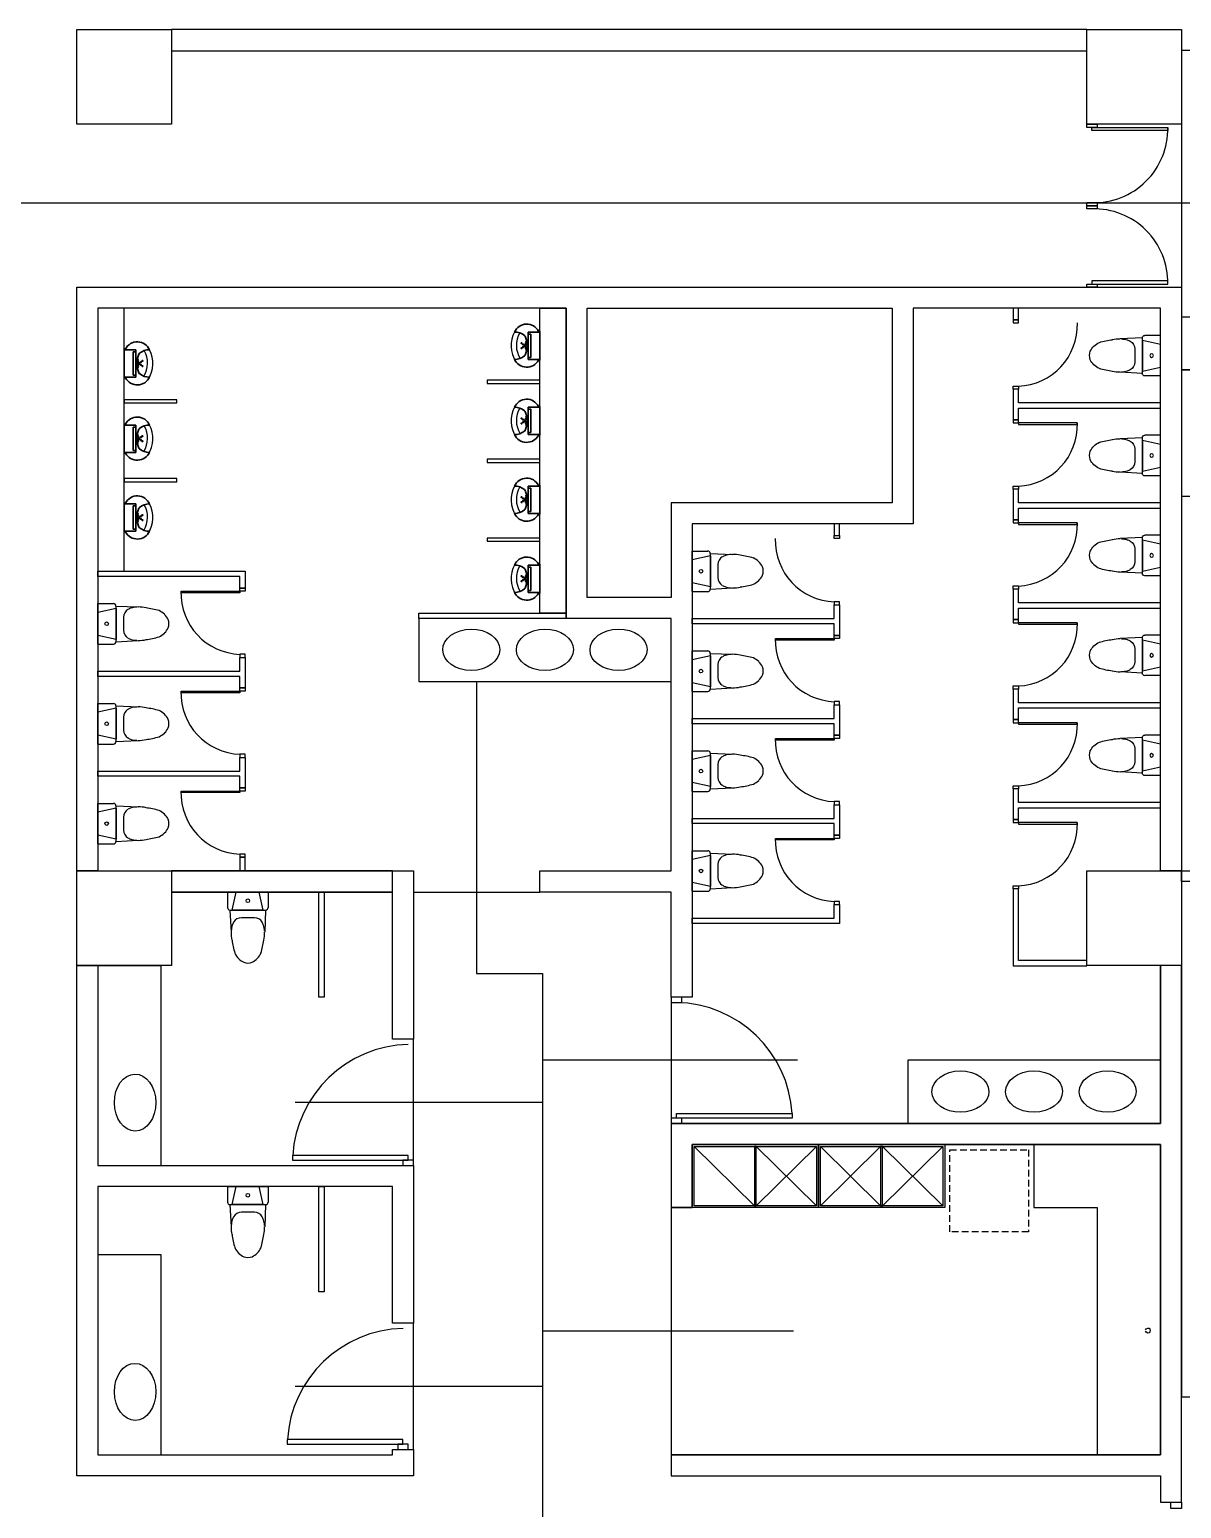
# Model space of a CAD drawing. Header units: centimetres. Extents: x -586 to 10005, y 2072 to 5664.
# Drawn here: x 5130 to 6225, y 4041 to 5447 of the extents above; entities that cross this region are included whole.
import ezdxf

# ---------------------------------------------------------------- set-up
doc = ezdxf.new("R2010")
doc.units = ezdxf.units.CM
doc.header["$MEASUREMENT"] = 0
doc.linetypes.add('HIDDEN', pattern=[9.525, 6.35, -3.175])
for name, color, linetype in [('Coffee', 5, 'Continuous'), ('Doors', 4, 'Continuous'), ('Furnitures', 7, 'Continuous'), ('Meeting rooms', 1, 'Continuous'), ('Path', 3, 'Continuous'), ('Supermarket', 7, 'Continuous'), ('Toilets', 4, 'Continuous'), ('Toilets_Details', 8, 'Continuous'), ('Walls', 6, 'Continuous')]:
    doc.layers.add(name, color=color, linetype=linetype)

msp = doc.modelspace()

# ---------------------------------------------------------------- linework, layer by layer
at = {"layer": 'Coffee'}
msp.add_lwpolyline([(6204.5, 4387.2), (5759.5, 4387.2), (5759.5, 4327.2), (5739.5, 4327.2), (5739.5, 4092.2), (6204.5, 4092.2)], close=True, dxfattribs=at)
at = {"layer": 'Doors'}
for points in [[(6134.5, 5357.1), (6144.5, 5357.1), (6144.5, 5354.1), (6134.5, 5354.1), (6134.5, 5357.1)], [(6139.5, 5354.1), (6211.5, 5354.1), (6211.5, 5351.1), (6139.5, 5351.1)], [(6134.5, 5282.7), (6144.5, 5282.7), (6144.5, 5279.7), (6134.5, 5279.7), (6134.5, 5282.7)], [(6134.5, 5279.7), (6144.5, 5279.7), (6144.5, 5276.7), (6134.5, 5276.7), (6134.5, 5279.7)], [(6134.5, 5205.2), (6144.5, 5205.2), (6144.5, 5202.2), (6134.5, 5202.2), (6134.5, 5205.2)], [(6139.5, 5205.2), (6211.5, 5205.2), (6211.5, 5208.2), (6139.5, 5208.2)], [(6069.5, 5108.2), (6069.5, 5105.2), (6064.5, 5105.2), (6064.5, 5108.2), (6069.5, 5108.2)], [(6069.5, 5076.2), (6064.5, 5076.2), (6064.5, 5073.2), (6069.5, 5073.2)], [(6069.5, 5071.7), (6125.5, 5071.7), (6125.5, 5073.2), (6069.5, 5073.2)], [(6069.5, 5013.2), (6069.5, 5010.2), (6064.5, 5010.2), (6064.5, 5013.2), (6069.5, 5013.2)], [(6069.5, 4981.2), (6064.5, 4981.2), (6064.5, 4978.2), (6069.5, 4978.2)], [(6069.5, 4976.7), (6125.5, 4976.7), (6125.5, 4978.2), (6069.5, 4978.2)], [(5329.5, 4911.7), (5273.5, 4911.7), (5273.5, 4913.2), (5329.5, 4913.2)], [(5329.5, 4916.2), (5334.5, 4916.2), (5334.5, 4913.2), (5329.5, 4913.2)], [(6069.5, 4918.2), (6069.5, 4915.2), (6064.5, 4915.2), (6064.5, 4918.2), (6069.5, 4918.2)], [(5894.5, 4903.2), (5894.5, 4900.2), (5899.5, 4900.2), (5899.5, 4903.2), (5894.5, 4903.2)], [(6069.5, 4886.2), (6064.5, 4886.2), (6064.5, 4883.2), (6069.5, 4883.2)], [(6069.5, 4881.7), (6125.5, 4881.7), (6125.5, 4883.2), (6069.5, 4883.2)], [(5894.5, 4866.7), (5838.5, 4866.7), (5838.5, 4868.2), (5894.5, 4868.2)], [(5894.5, 4871.2), (5899.5, 4871.2), (5899.5, 4868.2), (5894.5, 4868.2)], [(5329.5, 4853.2), (5329.5, 4850.2), (5334.5, 4850.2), (5334.5, 4853.2), (5329.5, 4853.2)], [(6069.5, 4823.2), (6069.5, 4820.2), (6064.5, 4820.2), (6064.5, 4823.2), (6069.5, 4823.2)], [(5329.5, 4816.7), (5273.5, 4816.7), (5273.5, 4818.2), (5329.5, 4818.2)], [(5329.5, 4821.2), (5334.5, 4821.2), (5334.5, 4818.2), (5329.5, 4818.2)], [(5894.5, 4808.2), (5894.5, 4805.2), (5899.5, 4805.2), (5899.5, 4808.2), (5894.5, 4808.2)], [(6069.5, 4791.2), (6064.5, 4791.2), (6064.5, 4788.2), (6069.5, 4788.2)], [(6069.5, 4786.7), (6125.5, 4786.7), (6125.5, 4788.2), (6069.5, 4788.2)], [(5894.5, 4771.7), (5838.5, 4771.7), (5838.5, 4773.2), (5894.5, 4773.2)], [(5894.5, 4776.2), (5899.5, 4776.2), (5899.5, 4773.2), (5894.5, 4773.2)], [(5329.5, 4758.2), (5329.5, 4755.2), (5334.5, 4755.2), (5334.5, 4758.2), (5329.5, 4758.2)], [(5329.5, 4726.2), (5334.5, 4726.2), (5334.5, 4723.2), (5329.5, 4723.2)], [(6069.5, 4728.2), (6069.5, 4725.2), (6064.5, 4725.2), (6064.5, 4728.2), (6069.5, 4728.2)], [(5329.5, 4721.7), (5273.5, 4721.7), (5273.5, 4723.2), (5329.5, 4723.2)], [(5894.5, 4713.2), (5894.5, 4710.2), (5899.5, 4710.2), (5899.5, 4713.2), (5894.5, 4713.2)], [(6069.5, 4696.2), (6064.5, 4696.2), (6064.5, 4693.2), (6069.5, 4693.2)], [(6069.5, 4691.7), (6125.5, 4691.7), (6125.5, 4693.2), (6069.5, 4693.2)], [(5894.5, 4676.7), (5838.5, 4676.7), (5838.5, 4678.2), (5894.5, 4678.2)], [(5894.5, 4681.2), (5899.5, 4681.2), (5899.5, 4678.2), (5894.5, 4678.2)], [(5329.5, 4663.2), (5329.5, 4660.2), (5334.5, 4660.2), (5334.5, 4663.2), (5329.5, 4663.2)], [(6069.5, 4633.2), (6069.5, 4630.2), (6064.5, 4630.2), (6064.5, 4633.2), (6069.5, 4633.2)], [(5894.5, 4618.2), (5894.5, 4615.2), (5899.5, 4615.2), (5899.5, 4618.2), (5894.5, 4618.2)], [(5749.5, 4527.2), (5739.5, 4527.2), (5739.5, 4522.2), (5749.5, 4522.2)], [(5854.5, 4412.2), (5744.5, 4412.2), (5744.5, 4416.6), (5854.5, 4416.6)], [(5749.5, 4412.2), (5739.5, 4412.2), (5739.5, 4407.2), (5749.5, 4407.2)], [(5379.5, 4372.2), (5489.5, 4372.2), (5489.5, 4376.6), (5379.5, 4376.6)], [(5484.5, 4367.2), (5494.5, 4367.2), (5494.5, 4372.2), (5484.5, 4372.2)], [(5374.5, 4102.2), (5484.5, 4102.2), (5484.5, 4106.6), (5374.5, 4106.6)], [(5479.5, 4097.2), (5489.5, 4097.2), (5489.5, 4102.2), (5479.5, 4102.2)], [(6214.5, 4047.2), (6224.5, 4047.2), (6224.5, 4041.2), (6214.5, 4041.2)]]:
    msp.add_lwpolyline(points, close=True, dxfattribs=at)
for centre, radius, start, end in [((6141.5, 5352.6), 70, 268.3652, 1.2275), ((6141.5, 5206.7), 70, 358.7725, 91.6348), ((6067.3, 5166.4), 58.3, 272.19, 1.7598), ((6067.3, 5071.4), 58.3, 272.19, 1.7598), ((6067.3, 4976.4), 58.3, 272.19, 1.7598), ((5896.7, 4961.4), 58.3, 178.2402, 267.81), ((5331.7, 4911.4), 58.3, 178.2402, 267.81), ((6067.3, 4881.4), 58.3, 272.19, 1.7598), ((5896.7, 4866.4), 58.3, 178.2402, 267.81), ((5331.7, 4816.4), 58.3, 178.2402, 267.81), ((6067.3, 4786.4), 58.3, 272.19, 1.7598), ((5896.7, 4771.4), 58.3, 178.2402, 267.81), ((5331.7, 4721.4), 58.3, 178.2402, 267.81), ((6067.3, 4691.4), 58.3, 272.19, 1.7598), ((5896.7, 4676.4), 58.3, 178.2402, 267.81), ((5742.3, 4409.9), 112.3, 3.3956, 88.8462), ((5491.8, 4369.9), 112.3, 91.1538, 176.6044), ((5486.8, 4099.9), 112.3, 91.1538, 176.6044)]:
    msp.add_arc(centre, radius, start, end, dxfattribs=at)
at = {"layer": 'Furnitures'}
for points in [[(6224.5, 5123.7), (6264.5, 5123.7), (6364.5, 5123.7), (6364.5, 5003.7), (6414.5, 5003.7), (6414.5, 5123.7), (6414.5, 5173.7), (6224.5, 5173.7)], [(6224.5, 5003.7), (6264.5, 5003.7), (6264.5, 5123.7), (6224.5, 5123.7)], [(5879.5, 4327.2), (5759.5, 4327.2), (5759.5, 4387.2), (5879.5, 4387.2)], [(5999.5, 4327.2), (5879.5, 4327.2), (5879.5, 4387.2), (5999.5, 4387.2)], [(6084.2, 4387.2), (6084.2, 4327.2), (6144.5, 4327.2), (6144.5, 4092.2), (6204.5, 4092.2), (6204.5, 4387.2)], [(5877.7, 4329), (5761.3, 4329), (5761.3, 4385.4), (5877.7, 4385.4)], [(5818.6, 4329), (5820.4, 4329), (5820.4, 4385.4), (5818.6, 4385.4)], [(5997.7, 4329), (5881.3, 4329), (5881.3, 4385.4), (5997.7, 4385.4)], [(5938.6, 4329), (5940.4, 4329), (5940.4, 4385.4), (5938.6, 4385.4)]]:
    msp.add_lwpolyline(points, close=True, dxfattribs=at)
for points in [[(5761.3, 4385.4), (5818.6, 4329)], [(5820.4, 4385.4), (5877.7, 4329)], [(5877.7, 4385.4), (5820.4, 4329)], [(5938.6, 4385.4), (5881.3, 4329)], [(5881.3, 4385.4), (5938.6, 4329)], [(5940.4, 4385.4), (5997.7, 4329)], [(5997.7, 4385.4), (5940.4, 4329)]]:
    msp.add_lwpolyline(points, dxfattribs=at)
at = {"layer": 'Furnitures', "linetype": 'HIDDEN'}
msp.add_lwpolyline([(6004.5, 4382.2), (6079.2, 4382.2), (6079.2, 4304.1), (6004.5, 4304.1)], close=True, dxfattribs=at)
at = {"layer": 'Furnitures'}
msp.add_open_spline([(6190.3, 4210.9), (6190.3, 4210.9), (6190.9, 4212), (6190.9, 4212), (6196.3, 4215.4), (6195.9, 4204.9), (6190.9, 4208.7), (6190.9, 4208.7), (6190.3, 4209.7), (6190.3, 4209.7)], degree=3, knots=[0, 0, 0, 0, 1, 1, 1, 2, 2, 2, 3, 3, 3, 3], dxfattribs=at)
at = {"layer": 'Meeting rooms'}
msp.add_lwpolyline([(6514.5, 4637.1), (6224.5, 4637.1), (6224.5, 4557.2), (6224.5, 4147.1), (6514.5, 4147.1)], close=True, dxfattribs=at)
at = {"layer": 'Path'}
for p, q in [((9857, 5282.1), (4789.5, 5282.1)), ((5554.5, 4827.2), (5554.5, 4549.7)), ((5554.5, 4549.7), (5617, 4549.7)), ((5617, 4549.7), (5617, 3957.2)), ((5859.6, 4467.2), (5617, 4467.2)), ((5617, 4427.2), (5381.9, 4427.2)), ((5855.6, 4209.7), (5617, 4209.7)), ((5617, 4157.2), (5381.9, 4157.2))]:
    msp.add_line(p, q, dxfattribs=at)
at = {"layer": 'Supermarket'}
msp.add_lwpolyline([(6224.5, 5427.2), (6224.5, 4647.2), (7174.5, 4647.2), (7174.5, 5357.1), (7094.5, 5357.2), (7094.5, 5427.2)], close=True, dxfattribs=at)
at = {"layer": 'Toilets'}
for points in [[(5739.5, 4887.2), (5639.5, 4887.2), (5639.5, 5182.2), (5194.5, 5182.2), (5194.5, 4647.2), (5264.5, 4647.2), (5264.5, 4647.2), (5474.5, 4647.2), (5494.5, 4647.2), (5494.5, 4627.2), (5614.5, 4627.2), (5614.5, 4647.2), (5739.5, 4647.2)], [(6204.5, 5182.2), (5969.5, 5182.2), (5969.5, 4977.2), (5759.5, 4977.2), (5759.5, 4527.2), (5739.5, 4527.2), (5739.5, 4407.2), (6204.5, 4407.2), (6204.5, 4557.2), (6134.5, 4557.2), (6134.5, 4647.2), (6204.5, 4647.2)], [(5494.5, 4487.2), (5474.5, 4487.2), (5474.5, 4627.2), (5264.5, 4627.2), (5264.5, 4557.2), (5194.5, 4557.2), (5194.5, 4367.2), (5494.5, 4367.2)], [(5494.5, 4217.2), (5474.5, 4217.2), (5474.5, 4347.2), (5194.5, 4347.2), (5194.5, 4092.2), (5474.5, 4092.2), (5474.5, 4097.2), (5494.5, 4097.2)]]:
    msp.add_lwpolyline(points, close=True, dxfattribs=at)
at = {"layer": 'Toilets_Details', "linetype": 'ByBlock', "lineweight": 30}
for p, q in [((5614.5, 5160.4), (5613.4, 5160.4)), ((5603.5, 5133.6), (5603.5, 5159.6)), ((5603.5, 5159.6), (5614.5, 5159.6)), ((5606.1, 5157.7), (5603.5, 5157.7)), ((5606.1, 5157.7), (5606.1, 5135.5)), ((5614.5, 5151.6), (5614.5, 5141.6)), ((5614.5, 5145.6), (5614.5, 5147.7)), ((5219.5, 5143.5), (5220.7, 5143.5)), ((5230.5, 5142.7), (5219.5, 5142.7)), ((5219.5, 5134.7), (5219.5, 5124.7)), ((5227.9, 5140.8), (5227.9, 5118.6)), ((5227.9, 5140.8), (5230.5, 5140.8)), ((5230.5, 5116.7), (5230.5, 5142.7)), ((5606.1, 5135.5), (5603.5, 5135.5)), ((5614.5, 5133.6), (5603.5, 5133.6)), ((5614.5, 5132.9), (5613.4, 5132.9)), ((5219.5, 5128.7), (5219.5, 5130.8)), ((5227.9, 5118.6), (5230.5, 5118.6)), ((5219.5, 5116.7), (5230.5, 5116.7)), ((5219.5, 5116), (5220.7, 5116)), ((5603.5, 5062.1), (5603.5, 5088.1)), ((5603.5, 5088.1), (5614.5, 5088.1)), ((5606.1, 5086.2), (5603.5, 5086.2)), ((5606.1, 5086.2), (5606.1, 5064)), ((5614.5, 5088.9), (5613.4, 5088.9)), ((5614.5, 5080.1), (5614.5, 5070.1)), ((5614.5, 5074.1), (5614.5, 5076.2)), ((5219.5, 5072), (5220.7, 5072)), ((5230.5, 5071.2), (5219.5, 5071.2)), ((5219.5, 5063.2), (5219.5, 5053.2)), ((5227.9, 5069.3), (5227.9, 5047.1)), ((5227.9, 5069.3), (5230.5, 5069.3)), ((5230.5, 5045.2), (5230.5, 5071.2)), ((5606.1, 5064), (5603.5, 5064)), ((5614.5, 5062.1), (5603.5, 5062.1)), ((5219.5, 5057.2), (5219.5, 5059.3)), ((5614.5, 5061.4), (5613.4, 5061.4)), ((5219.5, 5045.2), (5230.5, 5045.2)), ((5219.5, 5044.5), (5220.7, 5044.5)), ((5227.9, 5047.1), (5230.5, 5047.1)), ((5603.5, 4987.1), (5603.5, 5013.1)), ((5603.5, 5013.1), (5614.5, 5013.1)), ((5606.1, 5011.2), (5603.5, 5011.2)), ((5606.1, 5011.2), (5606.1, 4989)), ((5614.5, 5013.9), (5613.4, 5013.9)), ((5219.5, 4997), (5220.7, 4997)), ((5230.5, 4996.2), (5219.5, 4996.2)), ((5227.9, 4994.3), (5227.9, 4972.1)), ((5227.9, 4994.3), (5230.5, 4994.3)), ((5230.5, 4970.2), (5230.5, 4996.2)), ((5614.5, 5005.1), (5614.5, 4995.1)), ((5614.5, 4999.1), (5614.5, 5001.2)), ((5219.5, 4988.2), (5219.5, 4978.2)), ((5219.5, 4982.2), (5219.5, 4984.3)), ((5606.1, 4989), (5603.5, 4989)), ((5614.5, 4987.1), (5603.5, 4987.1)), ((5614.5, 4986.4), (5613.4, 4986.4)), ((5219.5, 4970.2), (5230.5, 4970.2)), ((5219.5, 4969.5), (5220.7, 4969.5)), ((5227.9, 4972.1), (5230.5, 4972.1)), ((5603.5, 4912.1), (5603.5, 4938.1)), ((5603.5, 4938.1), (5614.5, 4938.1)), ((5606.1, 4936.2), (5603.5, 4936.2)), ((5606.1, 4936.2), (5606.1, 4914)), ((5614.5, 4938.9), (5613.4, 4938.9)), ((5614.5, 4930.1), (5614.5, 4920.1)), ((5614.5, 4924.1), (5614.5, 4926.2)), ((5606.1, 4914), (5603.5, 4914)), ((5614.5, 4912.1), (5603.5, 4912.1)), ((5614.5, 4911.4), (5613.4, 4911.4))]:
    msp.add_line(p, q, dxfattribs=at)
at = {"layer": 'Toilets_Details'}
for p, q in [((5614.5, 5160.4), (5614.5, 5132.9)), ((6187.4, 5154.1, 0), (6166.3, 5153.2)), ((6187.4, 5120.2, 0), (6187.4, 5154.1, 0)), ((6187.4, 5151.9, 0), (6204.5, 5148.1, 0)), ((6187.4, 5151.9, 0), (6187.4, 5122.4, 0)), ((6204.5, 5156.4, 0), (6189.7, 5156.4, 0)), ((6204.5, 5117.9, 0), (6204.5, 5156.4, 0)), ((5219.5, 5143.5), (5219.5, 5116)), ((6180.2, 5143.5), (6180.2, 5131.1)), ((6187.4, 5120.2, 0), (6166.3, 5121.4)), ((6187.4, 5122.4, 0), (6204.5, 5126.2, 0)), ((6204.5, 5117.9, 0), (6189.7, 5117.9, 0)), ((5614.5, 5088.9), (5614.5, 5061.4)), ((5219.5, 5072), (5219.5, 5044.5)), ((6187.4, 5059.1, 0), (6166.3, 5058.2)), ((6180.2, 5048.5), (6180.2, 5036.1)), ((6187.4, 5025.2, 0), (6187.4, 5059.1, 0)), ((6187.4, 5056.9, 0), (6204.5, 5053.1, 0)), ((6187.4, 5056.9, 0), (6187.4, 5027.4, 0)), ((6204.5, 5061.4, 0), (6189.7, 5061.4, 0)), ((6204.5, 5022.9, 0), (6204.5, 5061.4, 0)), ((6187.4, 5025.2, 0), (6166.3, 5026.4)), ((6187.4, 5027.4, 0), (6204.5, 5031.2, 0)), ((6204.5, 5022.9, 0), (6189.7, 5022.9, 0)), ((5614.5, 5013.9), (5614.5, 4986.4)), ((5219.5, 4997), (5219.5, 4969.5)), ((6187.4, 4964.1, 0), (6166.3, 4963.2)), ((6187.4, 4930.2, 0), (6187.4, 4964.1, 0)), ((6204.5, 4966.4, 0), (6189.7, 4966.4, 0)), ((6204.5, 4927.9, 0), (6204.5, 4966.4, 0)), ((5759.5, 4951.4, 0), (5774.3, 4951.4, 0)), ((5759.5, 4912.9, 0), (5759.5, 4951.4, 0)), ((6180.2, 4953.5), (6180.2, 4941.1)), ((6187.4, 4961.9, 0), (6204.5, 4958.1, 0)), ((6187.4, 4961.9, 0), (6187.4, 4932.4, 0)), ((5614.5, 4938.9), (5614.5, 4911.4)), ((5776.7, 4946.9, 0), (5759.5, 4943.1, 0)), ((5776.7, 4949.1, 0), (5797.7, 4948.2)), ((5776.7, 4915.2, 0), (5776.7, 4949.1, 0)), ((5776.7, 4946.9, 0), (5776.7, 4917.4, 0)), ((5783.9, 4938.5), (5783.9, 4926.1)), ((6187.4, 4932.4, 0), (6204.5, 4936.2, 0)), ((5776.7, 4917.4, 0), (5759.5, 4921.2, 0)), ((6187.4, 4930.2, 0), (6166.3, 4931.4)), ((6204.5, 4927.9, 0), (6189.7, 4927.9, 0)), ((5759.5, 4912.9, 0), (5774.3, 4912.9, 0)), ((5776.7, 4915.2, 0), (5797.7, 4916.4)), ((5194.5, 4901.4, 0), (5209.3, 4901.4, 0)), ((5194.5, 4862.9, 0), (5194.5, 4901.4, 0)), ((5211.7, 4896.9, 0), (5194.5, 4893.1, 0)), ((5211.7, 4899.1, 0), (5232.7, 4898.2)), ((5211.7, 4865.2, 0), (5211.7, 4899.1, 0)), ((5211.7, 4896.9, 0), (5211.7, 4867.4, 0)), ((5218.9, 4888.5), (5218.9, 4876.1)), ((5211.7, 4867.4, 0), (5194.5, 4871.2, 0)), ((5211.7, 4865.2, 0), (5232.7, 4866.4)), ((6187.4, 4869.1, 0), (6166.3, 4868.2)), ((6187.4, 4835.2, 0), (6187.4, 4869.1, 0)), ((6187.4, 4866.9, 0), (6204.5, 4863.1, 0)), ((6187.4, 4866.9, 0), (6187.4, 4837.4, 0)), ((6204.5, 4871.4, 0), (6189.7, 4871.4, 0)), ((6204.5, 4832.9, 0), (6204.5, 4871.4, 0)), ((5194.5, 4862.9, 0), (5209.3, 4862.9, 0)), ((5759.5, 4856.4, 0), (5774.3, 4856.4, 0)), ((5759.5, 4817.9, 0), (5759.5, 4856.4, 0)), ((5776.7, 4851.9, 0), (5759.5, 4848.1, 0)), ((5776.7, 4854.1, 0), (5797.7, 4853.2)), ((5776.7, 4820.2, 0), (5776.7, 4854.1, 0)), ((5776.7, 4851.9, 0), (5776.7, 4822.4, 0)), ((6180.2, 4858.5), (6180.2, 4846.1)), ((5783.9, 4843.5), (5783.9, 4831.1)), ((6187.4, 4837.4, 0), (6204.5, 4841.2, 0)), ((5776.7, 4822.4, 0), (5759.5, 4826.2, 0)), ((6187.4, 4835.2, 0), (6166.3, 4836.4)), ((6204.5, 4832.9, 0), (6189.7, 4832.9, 0)), ((5759.5, 4817.9, 0), (5774.3, 4817.9, 0)), ((5776.7, 4820.2, 0), (5797.7, 4821.4)), ((5194.5, 4806.4, 0), (5209.3, 4806.4, 0)), ((5194.5, 4767.9, 0), (5194.5, 4806.4, 0)), ((5211.7, 4801.9, 0), (5194.5, 4798.1, 0)), ((5211.7, 4804.1, 0), (5232.7, 4803.2)), ((5211.7, 4770.2, 0), (5211.7, 4804.1, 0)), ((5211.7, 4801.9, 0), (5211.7, 4772.4, 0)), ((5218.9, 4793.5), (5218.9, 4781.1)), ((5211.7, 4772.4, 0), (5194.5, 4776.2, 0)), ((5194.5, 4767.9, 0), (5209.3, 4767.9, 0)), ((5211.7, 4770.2, 0), (5232.7, 4771.4)), ((6187.4, 4774.1, 0), (6166.3, 4773.2)), ((6187.4, 4740.2, 0), (6187.4, 4774.1, 0)), ((6187.4, 4771.9, 0), (6204.5, 4768.1, 0)), ((6187.4, 4771.9, 0), (6187.4, 4742.4, 0)), ((6204.5, 4776.4, 0), (6189.7, 4776.4, 0)), ((6204.5, 4737.9, 0), (6204.5, 4776.4, 0)), ((5759.5, 4761.4, 0), (5774.3, 4761.4, 0)), ((5759.5, 4722.9, 0), (5759.5, 4761.4, 0)), ((5776.7, 4756.9, 0), (5759.5, 4753.1, 0)), ((5776.7, 4759.1, 0), (5797.7, 4758.2)), ((5776.7, 4725.2, 0), (5776.7, 4759.1, 0)), ((5776.7, 4756.9, 0), (5776.7, 4727.4, 0)), ((6180.2, 4763.5), (6180.2, 4751.1)), ((5783.9, 4748.5), (5783.9, 4736.1)), ((6187.4, 4740.2, 0), (6166.3, 4741.4)), ((6187.4, 4742.4, 0), (6204.5, 4746.2, 0)), ((5776.7, 4727.4, 0), (5759.5, 4731.2, 0)), ((5776.7, 4725.2, 0), (5797.7, 4726.4)), ((6204.5, 4737.9, 0), (6189.7, 4737.9, 0)), ((5194.5, 4711.4, 0), (5209.3, 4711.4, 0)), ((5194.5, 4672.9, 0), (5194.5, 4711.4, 0)), ((5759.5, 4722.9, 0), (5774.3, 4722.9, 0)), ((5211.7, 4706.9, 0), (5194.5, 4703.1, 0)), ((5211.7, 4709.1, 0), (5232.7, 4708.2)), ((5211.7, 4675.2, 0), (5211.7, 4709.1, 0)), ((5211.7, 4706.9, 0), (5211.7, 4677.4, 0)), ((5218.9, 4698.5), (5218.9, 4686.1)), ((5211.7, 4677.4, 0), (5194.5, 4681.2, 0)), ((5194.5, 4672.9, 0), (5209.3, 4672.9, 0)), ((5211.7, 4675.2, 0), (5232.7, 4676.4)), ((5759.5, 4666.4, 0), (5774.3, 4666.4, 0)), ((5759.5, 4627.9, 0), (5759.5, 4666.4, 0)), ((5776.7, 4661.9, 0), (5759.5, 4658.1, 0)), ((5776.7, 4664.1, 0), (5797.7, 4663.2)), ((5776.7, 4630.2, 0), (5776.7, 4664.1, 0)), ((5776.7, 4661.9, 0), (5776.7, 4632.4, 0)), ((5783.9, 4653.5), (5783.9, 4641.1)), ((5317.7, 4627.2, 0), (5317.7, 4612.4, 0)), ((5317.7, 4627.2, 0), (5356.2, 4627.2, 0)), ((5322.2, 4610, 0), (5326, 4627.2, 0)), ((5351.7, 4610, 0), (5347.9, 4627.2, 0)), ((5356.2, 4627.2, 0), (5356.2, 4612.4, 0)), ((5776.7, 4632.4, 0), (5759.5, 4636.2, 0)), ((5759.5, 4627.9, 0), (5774.3, 4627.9, 0)), ((5776.7, 4630.2, 0), (5797.7, 4631.4)), ((5320, 4610, 0), (5321.2, 4589)), ((5320, 4610, 0), (5353.9, 4610, 0)), ((5351.7, 4610, 0), (5322.2, 4610, 0)), ((5343.3, 4602.8), (5330.9, 4602.8)), ((5353.9, 4610, 0), (5353, 4589)), ((5317.7, 4347.2, 0), (5317.7, 4332.4, 0)), ((5317.7, 4347.2, 0), (5356.2, 4347.2, 0)), ((5322.2, 4330, 0), (5326, 4347.2, 0)), ((5351.7, 4330, 0), (5347.9, 4347.2, 0)), ((5356.2, 4347.2, 0), (5356.2, 4332.4, 0)), ((5320, 4330, 0), (5321.2, 4309)), ((5320, 4330, 0), (5353.9, 4330, 0)), ((5351.7, 4330, 0), (5322.2, 4330, 0)), ((5343.3, 4322.8), (5330.9, 4322.8)), ((5353.9, 4330, 0), (5353, 4309))]:
    msp.add_line(p, q, dxfattribs=at)
for points in [[(5194.5, 5182.2), (5194.5, 4932.2), (5219.5, 4932.2), (5219.5, 5182.2)], [(5639.5, 4892.2), (5614.5, 4892.2), (5614.5, 5182.2), (5639.5, 5182.2)], [(6064.5, 5171.2), (6069.5, 5171.2), (6069.5, 5182.2), (6064.5, 5182.2)], [(6069.5, 5171.2), (6064.5, 5171.2), (6064.5, 5168.2), (6069.5, 5168.2)], [(5614.5, 5110.7), (5614.5, 5113.7), (5564.5, 5113.7), (5564.5, 5110.7)], [(6069.5, 5105.2), (6064.5, 5105.2), (6064.5, 5076.2), (6069.5, 5076.2), (6069.5, 5087.2), (6204.5, 5087.2), (6204.5, 5092.2), (6069.5, 5092.2)], [(5269.5, 5092.2), (5269.5, 5095.2), (5219.5, 5095.2), (5219.5, 5092.2)], [(5614.5, 5035.7), (5614.5, 5038.7), (5564.5, 5038.7), (5564.5, 5035.7)], [(5269.5, 5017.2), (5269.5, 5020.2), (5219.5, 5020.2), (5219.5, 5017.2)], [(6069.5, 5010.2), (6064.5, 5010.2), (6064.5, 4981.2), (6069.5, 4981.2), (6069.5, 4992.2), (6204.5, 4992.2), (6204.5, 4997.2), (6069.5, 4997.2)], [(5614.5, 4960.7), (5614.5, 4963.7), (5564.5, 4963.7), (5564.5, 4960.7)], [(5894.5, 4977.2), (5894.5, 4966.2), (5899.5, 4966.2), (5899.5, 4977.2)], [(5894.5, 4966.2), (5899.5, 4966.2), (5899.5, 4963.2), (5894.5, 4963.2)], [(5329.5, 4932.2), (5334.5, 4932.2), (5334.5, 4916.2), (5329.5, 4916.2), (5329.5, 4927.2), (5194.5, 4927.2), (5194.5, 4932.2), (5329.5, 4932.2)], [(6069.5, 4915.2), (6064.5, 4915.2), (6064.5, 4886.2), (6069.5, 4886.2), (6069.5, 4897.2), (6204.5, 4897.2), (6204.5, 4902.2), (6069.5, 4902.2)], [(5894.5, 4900.2), (5899.5, 4900.2), (5899.5, 4871.2), (5894.5, 4871.2), (5894.5, 4882.2), (5759.5, 4882.2), (5759.5, 4887.2), (5894.5, 4887.2)], [(5639.5, 4887.2), (5499.5, 4887.2), (5499.5, 4892.2), (5639.5, 4892.2)], [(5739.5, 4887.2), (5499.5, 4887.2), (5499.5, 4827.2), (5739.5, 4827.2)], [(5329.5, 4850.2), (5334.5, 4850.2), (5334.5, 4821.2), (5329.5, 4821.2), (5329.5, 4832.2), (5194.5, 4832.2), (5194.5, 4837.2), (5329.5, 4837.2)], [(6069.5, 4820.2), (6064.5, 4820.2), (6064.5, 4791.2), (6069.5, 4791.2), (6069.5, 4802.2), (6204.5, 4802.2), (6204.5, 4807.2), (6069.5, 4807.2)], [(5894.5, 4805.2), (5899.5, 4805.2), (5899.5, 4776.2), (5894.5, 4776.2), (5894.5, 4787.2), (5759.5, 4787.2), (5759.5, 4792.2), (5894.5, 4792.2)], [(5329.5, 4755.2), (5334.5, 4755.2), (5334.5, 4726.2), (5329.5, 4726.2), (5329.5, 4737.2), (5194.5, 4737.2), (5194.5, 4742.2), (5329.5, 4742.2)], [(6069.5, 4725.2), (6064.5, 4725.2), (6064.5, 4696.2), (6069.5, 4696.2), (6069.5, 4707.2), (6204.5, 4707.2), (6204.5, 4712.2), (6069.5, 4712.2)], [(5894.5, 4710.2), (5899.5, 4710.2), (5899.5, 4681.2), (5894.5, 4681.2), (5894.5, 4692.2), (5759.5, 4692.2), (5759.5, 4697.2), (5894.5, 4697.2)], [(5329.5, 4660.2), (5329.5, 4647.2), (5334.5, 4647.2), (5334.5, 4660.2)], [(5409.5, 4627.2), (5409.5, 4527.2), (5404.5, 4527.2), (5404.5, 4627.2)], [(6069.5, 4630.2), (6064.5, 4630.2), (6064.5, 4557.1), (6069.5, 4557.1), (6069.5, 4557.1), (6134.5, 4557.1), (6134.5, 4562.1), (6069.5, 4562.1)], [(5894.5, 4615.2), (5899.5, 4615.2), (5899.5, 4597.2), (5894.5, 4597.2), (5894.5, 4597.2), (5759.5, 4597.2), (5759.5, 4602.2), (5894.5, 4602.2)], [(5194.5, 4367.2), (5254.5, 4367.2), (5254.5, 4557.1), (5194.5, 4557.1)], [(6204.5, 4467.2), (5964.5, 4467.2), (5964.5, 4407.2), (6204.5, 4407.2)], [(5409.5, 4347.2), (5409.5, 4247.2), (5404.5, 4247.2), (5404.5, 4347.2)], [(5194.5, 4092.2), (5254.5, 4092.2), (5254.5, 4282.1), (5194.5, 4282.1)]]:
    msp.add_lwpolyline(points, close=True, dxfattribs=at)
at = {"layer": 'Toilets_Details', "linetype": 'ByBlock', "lineweight": 30}
for centre, radius in [((5597.2, 5149), 0.45), ((5598.7, 5147.9), 0.45), ((5600.5, 5146.6), 0.75), ((5601.2, 5148.7), 0.45), ((5232.8, 5131.8), 0.45), ((5236.8, 5132.1), 0.45), ((5597.2, 5144.2), 0.45), ((5598.7, 5145.3), 0.45), ((5601.2, 5144.5), 0.45), ((5232.8, 5127.6), 0.45), ((5233.5, 5129.7), 0.75), ((5235.3, 5131), 0.45), ((5235.3, 5128.4), 0.45), ((5236.8, 5127.3), 0.45), ((5597.2, 5077.5), 0.45), ((5598.7, 5076.4), 0.45), ((5600.5, 5075.1), 0.75), ((5601.2, 5077.2), 0.45), ((5597.2, 5072.7), 0.45), ((5598.7, 5073.8), 0.45), ((5601.2, 5073), 0.45), ((5232.8, 5060.3), 0.45), ((5232.8, 5056.1), 0.45), ((5233.5, 5058.2), 0.75), ((5235.3, 5059.5), 0.45), ((5235.3, 5056.9), 0.45), ((5236.8, 5060.6), 0.45), ((5236.8, 5055.8), 0.45), ((5597.2, 5002.5), 0.45), ((5597.2, 4997.7), 0.45), ((5598.7, 5001.4), 0.45), ((5598.7, 4998.8), 0.45), ((5600.5, 5000.1), 0.75), ((5601.2, 5002.2), 0.45), ((5601.2, 4998), 0.45), ((5232.8, 4985.3), 0.45), ((5232.8, 4981.1), 0.45), ((5233.5, 4983.2), 0.75), ((5235.3, 4984.5), 0.45), ((5235.3, 4981.9), 0.45), ((5236.8, 4985.6), 0.45), ((5236.8, 4980.8), 0.45), ((5597.2, 4927.5), 0.45), ((5597.2, 4922.7), 0.45), ((5598.7, 4926.4), 0.45), ((5598.7, 4923.8), 0.45), ((5600.5, 4925.1), 0.75), ((5601.2, 4927.2), 0.45), ((5601.2, 4923), 0.45)]:
    msp.add_circle(centre, radius, dxfattribs=at)
for centre, radius, start, end in [((5602.1, 5154.6), 12.6, 27.1697, 156.5886), ((5231.9, 5137.7), 12.6, 23.4114, 152.8303), ((5591, 5146), 13.6, 49.0318, 92.0272), ((5596.9, 5152.9), 4.56, 22.5348, 48.22), ((5579.3, 5146.6), 23.2, 0, 20.2558), ((5579.3, 5146.6), 23.2, 339.7442, 0), ((5601.8, 5150.5), 0.45, 42.2263, 337.4504), ((5254.7, 5129.7), 23.2, 159.7442, 180), ((5232.2, 5133.6), 0.45, 202.5496, 137.7737), ((5237.2, 5136), 4.56, 131.78, 157.4652), ((5243, 5129.1), 13.6, 87.9728, 130.9682), ((5591, 5147.2), 13.6, 267.9717, 310.9693), ((5602.1, 5139), 12.8, 205.0497, 331.192), ((5596.9, 5140.3), 4.56, 311.78, 337.4652), ((5601.8, 5142.7), 0.45, 22.5496, 317.7737), ((5254.7, 5129.7), 23.2, 180, 200.2558), ((5232.2, 5125.8), 0.45, 222.2263, 157.4504), ((5237.2, 5123.4), 4.56, 202.5348, 228.22), ((5243, 5130.3), 13.6, 229.0307, 272.0283), ((5231.9, 5122.1), 12.8, 208.808, 334.9503), ((5602.1, 5083.1), 12.6, 27.1697, 156.5886), ((5231.9, 5066.2), 12.6, 23.4114, 152.8303), ((5591, 5074.5), 13.6, 49.0318, 92.0272), ((5596.9, 5081.4), 4.56, 22.5348, 48.22), ((5579.3, 5075.1), 23.2, 0, 20.2558), ((5601.8, 5079), 0.45, 42.2263, 337.4504), ((5254.7, 5058.2), 23.2, 159.7442, 180), ((5232.2, 5062.1), 0.45, 202.5496, 137.7737), ((5237.2, 5064.5), 4.56, 131.78, 157.4652), ((5243, 5057.6), 13.6, 87.9728, 130.9682), ((5591, 5075.7), 13.6, 267.9717, 310.9693), ((5602.1, 5067.5), 12.8, 205.0497, 331.192), ((5596.9, 5068.8), 4.56, 311.78, 337.4652), ((5579.3, 5075.1), 23.2, 339.7442, 0), ((5601.8, 5071.2), 0.45, 22.5496, 317.7737), ((5254.7, 5058.2), 23.2, 180, 200.2558), ((5232.2, 5054.3), 0.45, 222.2263, 157.4504), ((5237.2, 5051.9), 4.56, 202.5348, 228.22), ((5243, 5058.8), 13.6, 229.0307, 272.0283), ((5231.9, 5050.6), 12.8, 208.808, 334.9503), ((5602.1, 5008.1), 12.6, 27.1697, 156.5886), ((5591, 4999.5), 13.6, 49.0318, 92.0272), ((5596.9, 5006.4), 4.56, 22.5348, 48.22), ((5579.3, 5000.1), 23.2, 0, 20.2558), ((5231.9, 4991.2), 12.6, 23.4114, 152.8303), ((5237.2, 4989.5), 4.56, 131.78, 157.4652), ((5243, 4982.6), 13.6, 87.9728, 130.9682), ((5596.9, 4993.8), 4.56, 311.78, 337.4652), ((5579.3, 5000.1), 23.2, 339.7442, 0), ((5601.8, 5004), 0.45, 42.2263, 337.4504), ((5601.8, 4996.2), 0.45, 22.5496, 317.7737), ((5254.7, 4983.2), 23.2, 159.7442, 180), ((5254.7, 4983.2), 23.2, 180, 200.2558), ((5232.2, 4987.1), 0.45, 202.5496, 137.7737), ((5232.2, 4979.3), 0.45, 222.2263, 157.4504), ((5591, 5000.7), 13.6, 267.9717, 310.9693), ((5602.1, 4992.5), 12.8, 205.0497, 331.192), ((5231.9, 4975.6), 12.8, 208.808, 334.9503), ((5237.2, 4976.9), 4.56, 202.5348, 228.22), ((5243, 4983.8), 13.6, 229.0307, 272.0283), ((5602.1, 4933.1), 12.6, 27.1697, 156.5886), ((5591, 4924.5), 13.6, 49.0318, 92.0272), ((5596.9, 4931.4), 4.56, 22.5348, 48.22), ((5579.3, 4925.1), 23.2, 0, 20.2558), ((5579.3, 4925.1), 23.2, 339.7442, 0), ((5601.8, 4929), 0.45, 42.2263, 337.4504), ((5601.8, 4921.2), 0.45, 22.5496, 317.7737), ((5591, 4925.7), 13.6, 267.9717, 310.9693), ((5602.1, 4917.5), 12.8, 205.0497, 331.192), ((5596.9, 4918.8), 4.56, 311.78, 337.4652)]:
    msp.add_arc(centre, radius, start, end, dxfattribs=at)
at = {"layer": 'Toilets_Details'}
for centre, radius, start, end in [((5615.2, 5146.6), 27.9, 152.2704, 212.2704), ((5616.1, 5146.9), 23.8, 149.9682, 211.5009), ((5217.9, 5130), 23.8, 328.4991, 30.0318), ((5218.8, 5129.7), 27.9, 327.7296, 27.7296), ((5615.2, 5075.1), 27.9, 152.2704, 212.2704), ((5616.1, 5075.4), 23.8, 149.9682, 211.5009), ((5217.9, 5058.5), 23.8, 328.4991, 30.0318), ((5218.8, 5058.2), 27.9, 327.7296, 27.7296), ((5615.2, 5000.1), 27.9, 152.2704, 212.2704), ((5616.1, 5000.4), 23.8, 149.9682, 211.5009), ((5217.9, 4983.5), 23.8, 328.4991, 30.0318), ((5218.8, 4983.2), 27.9, 327.7296, 27.7296), ((5615.2, 4925.1), 27.9, 152.2704, 212.2704), ((5616.1, 4925.4), 23.8, 149.9682, 211.5009)]:
    msp.add_arc(centre, radius, start, end, dxfattribs=at)
at = {"layer": 'Toilets_Details', "extrusion": (0, 0, -1)}
for centre, major_axis, ratio, start_param, end_param in [((6150.8, 5135.8), (1, 14), 1, -1.2357, -0.811293), ((6156.3, 5129.8), (-1.3, 22.2), 1, -0.682256, -0.395606), ((6159.6, 5118.2), (-53.4, -11.2), 0.618512, 1.454632, 1.686961), ((6166.3, 5119.4), (23.9, -23.9), 1, 3.703514, 3.926991), ((6167.4, 5134.2), (-13.3, -13.3), 1, 2.365047, 2.651698), ((6168.8, 5138.7), (9.96, -9.96), 1, 4.222494, 4.456648), ((6171.6, 5143.5), (-6.06, -6.06), 1, 2.885852, 3.926991), ((6189.7, 5154.1, 0), (1.66, 1.66), 1, 3.926991, 5.497787), ((6147.7, 5137.3), (0, 10.6), 1, 4.326286, 5.103477), ((6150.8, 5138.8), (1.4, 14), 1, 3.787651, 4.212059), ((6196.2, 5137.2, 0), (0.15, 1.71), 1, 4.62356226370167, 10.90674757088125), ((6156.3, 5144.8), (-4, 21.9), 1, 3.777071, 4.063721), ((6159.6, 5156.3), (53.4, -11.2), 0.618512, 1.454632, 1.686961), ((6166.3, 5155.1), (23.9, -23.9), 1, 0.785398, 1.008875), ((6167.4, 5140.3), (13.3, -13.3), 1, 0.489895, 0.776545), ((6168.8, 5135.8), (9.96, -9.96), 1, 0.255741, 0.489895), ((6171.6, 5131.1), (6.06, -6.06), 1, 5.497787, 6.538926), ((6189.7, 5120.2, 0), (-1.66, 1.66), 1, 3.926991, 5.497787), ((6150.8, 5040.8), (1, 14), 1, -1.2357, -0.811293), ((6156.3, 5034.8), (-1.3, 22.2), 1, -0.682256, -0.395606), ((6159.6, 5023.2), (-53.4, -11.2), 0.618512, 1.454632, 1.686961), ((6166.3, 5024.4), (23.9, -23.9), 1, 3.703514, 3.926991), ((6167.4, 5039.2), (-13.3, -13.3), 1, 2.365047, 2.651698), ((6168.8, 5043.7), (9.96, -9.96), 1, 4.222494, 4.456648), ((6171.6, 5048.5), (-6.06, -6.06), 1, 2.885852, 3.926991), ((6189.7, 5059.1, 0), (1.66, 1.66), 1, 3.926991, 5.497787), ((6147.7, 5042.3), (0, 10.6), 1, 4.326286, 5.103477), ((6150.8, 5043.8), (1.4, 14), 1, 3.787651, 4.212059), ((6171.6, 5036.1), (6.06, -6.06), 1, 5.497787, 6.538926), ((6196.2, 5042.2, 0), (0.15, 1.71), 1, 4.62356226370167, 10.90674757088125), ((6156.3, 5049.8), (-4, 21.9), 1, 3.777071, 4.063721), ((6159.6, 5061.3), (53.4, -11.2), 0.618512, 1.454632, 1.686961), ((6166.3, 5060.1), (23.9, -23.9), 1, 0.785398, 1.008875), ((6167.4, 5045.3), (13.3, -13.3), 1, 0.489895, 0.776545), ((6168.8, 5040.8), (9.96, -9.96), 1, 0.255741, 0.489895), ((6189.7, 5025.2, 0), (-1.66, 1.66), 1, 3.926991, 5.497787), ((6189.7, 4964.1, 0), (1.66, 1.66), 1, 3.926991, 5.497787), ((6147.7, 4947.3), (0, 10.6), 1, 4.326286, 5.103477), ((6150.8, 4945.8), (1, 14), 1, -1.2357, -0.811293), ((6156.3, 4939.8), (-1.3, 22.2), 1, -0.682256, -0.395606), ((6159.6, 4928.2), (-53.4, -11.2), 0.618512, 1.454632, 1.686961), ((6166.3, 4929.4), (23.9, -23.9), 1, 3.703514, 3.926991), ((6167.4, 4944.2), (-13.3, -13.3), 1, 2.365047, 2.651698), ((6168.8, 4948.7), (9.96, -9.96), 1, 4.222494, 4.456648), ((6171.6, 4953.5), (-6.06, -6.06), 1, 2.885852, 3.926991), ((6150.8, 4948.8), (1.4, 14), 1, 3.787651, 4.212059), ((6156.3, 4954.8), (-4, 21.9), 1, 3.777071, 4.063721), ((6171.6, 4941.1), (6.06, -6.06), 1, 5.497787, 6.538926), ((6196.2, 4947.2, 0), (0.15, 1.71), 1, 4.62356226370167, 10.90674757088125), ((6159.6, 4966.3), (53.4, -11.2), 0.618512, 1.454632, 1.686961), ((6166.3, 4965.1), (23.9, -23.9), 1, 0.785398, 1.008875), ((6167.4, 4950.3), (13.3, -13.3), 1, 0.489895, 0.776545), ((6168.8, 4945.8), (9.96, -9.96), 1, 0.255741, 0.489895), ((6189.7, 4930.2, 0), (-1.66, 1.66), 1, 3.926991, 5.497787), ((6159.6, 4833.2), (-53.4, -11.2), 0.618512, 1.454632, 1.686961), ((6166.3, 4834.4), (23.9, -23.9), 1, 3.703514, 3.926991), ((6167.4, 4849.2), (-13.3, -13.3), 1, 2.365047, 2.651698), ((6168.8, 4853.7), (9.96, -9.96), 1, 4.222494, 4.456648), ((6171.6, 4858.5), (-6.06, -6.06), 1, 2.885852, 3.926991), ((6189.7, 4869.1, 0), (1.66, 1.66), 1, 3.926991, 5.497787), ((6147.7, 4852.3), (0, 10.6), 1, 4.326286, 5.103477), ((6150.8, 4850.8), (1, 14), 1, -1.2357, -0.811293), ((6156.3, 4844.8), (-1.3, 22.2), 1, -0.682256, -0.395606), ((6196.2, 4852.2, 0), (0.15, 1.71), 1, 4.62356226370167, 10.90674757088125), ((6150.8, 4853.8), (1.4, 14), 1, 3.787651, 4.212059), ((6156.3, 4859.8), (-4, 21.9), 1, 3.777071, 4.063721), ((6159.6, 4871.3), (53.4, -11.2), 0.618512, 1.454632, 1.686961), ((6166.3, 4870.1), (23.9, -23.9), 1, 0.785398, 1.008875), ((6167.4, 4855.3), (13.3, -13.3), 1, 0.489895, 0.776545), ((6168.8, 4850.8), (9.96, -9.96), 1, 0.255741, 0.489895), ((6171.6, 4846.1), (6.06, -6.06), 1, 5.497787, 6.538926), ((6189.7, 4835.2, 0), (-1.66, 1.66), 1, 3.926991, 5.497787), ((6156.3, 4749.8), (-1.3, 22.2), 1, -0.682256, -0.395606), ((6159.6, 4738.2), (-53.4, -11.2), 0.618512, 1.454632, 1.686961), ((6166.3, 4739.4), (23.9, -23.9), 1, 3.703514, 3.926991), ((6167.4, 4754.2), (-13.3, -13.3), 1, 2.365047, 2.651698), ((6168.8, 4758.7), (9.96, -9.96), 1, 4.222494, 4.456648), ((6171.6, 4763.5), (-6.06, -6.06), 1, 2.885852, 3.926991), ((6189.7, 4774.1, 0), (1.66, 1.66), 1, 3.926991, 5.497787), ((6147.7, 4757.3), (0, 10.6), 1, 4.326286, 5.103477), ((6150.8, 4755.8), (1, 14), 1, -1.2357, -0.811293), ((6150.8, 4758.8), (1.4, 14), 1, 3.787651, 4.212059), ((6196.2, 4757.2, 0), (0.15, 1.71), 1, 4.62356226370167, 10.90674757088125), ((6156.3, 4764.8), (-4, 21.9), 1, 3.777071, 4.063721), ((6159.6, 4776.3), (53.4, -11.2), 0.618512, 1.454632, 1.686961), ((6166.3, 4775.1), (23.9, -23.9), 1, 0.785398, 1.008875), ((6167.4, 4760.3), (13.3, -13.3), 1, 0.489895, 0.776545), ((6168.8, 4755.8), (9.96, -9.96), 1, 0.255741, 0.489895), ((6171.6, 4751.1), (6.06, -6.06), 1, 5.497787, 6.538926), ((6189.7, 4740.2, 0), (-1.66, 1.66), 1, 3.926991, 5.497787)]:
    msp.add_ellipse(centre, major_axis=major_axis, ratio=ratio, start_param=start_param, end_param=end_param, dxfattribs=at)
at = {"layer": 'Toilets_Details'}
for centre, major_axis, ratio, start_param, end_param in [((5774.3, 4949.1, 0), (-1.66, 1.66), 1, 3.926991, 5.497787), ((5792.4, 4938.5), (6.06, -6.06), 1, 2.885852, 3.926991), ((5795.2, 4933.7), (-9.96, -9.96), 1, 4.222494, 4.456648), ((5796.6, 4929.2), (13.3, -13.3), 1, 2.365047, 2.651698), ((5797.7, 4914.4), (-23.9, -23.9), 1, 3.703514, 3.926991), ((5804.5, 4913.2), (53.4, -11.2), 0.618512, 1.454632, 1.686961), ((5807.8, 4924.8), (1.3, 22.2), 1, -0.682256, -0.395606), ((5813.3, 4930.8), (-1, 14), 1, -1.2357, -0.811293), ((5816.4, 4932.3), (0, 10.6), 1, 4.326286, 5.103477), ((5767.8, 4932.2, 0), (-0.15, 1.71), 1, 4.62356226370167, 10.90674757088125), ((5792.4, 4926.1), (-6.06, -6.06), 1, 5.497787, 6.538926), ((5807.8, 4939.8), (4, 21.9), 1, 3.777071, 4.063721), ((5813.3, 4933.8), (-1.4, 14), 1, 3.787651, 4.212059), ((5774.3, 4915.2, 0), (1.66, 1.66), 1, 3.926991, 5.497787), ((5795.2, 4930.8), (-9.96, -9.96), 1, 0.255741, 0.489895), ((5796.6, 4935.3), (-13.3, -13.3), 1, 0.489895, 0.776545), ((5797.7, 4950.1), (-23.9, -23.9), 1, 0.785398, 1.008875), ((5804.5, 4951.3), (-53.4, -11.2), 0.618512, 1.454632, 1.686961), ((5209.3, 4899.1, 0), (-1.66, 1.66), 1, 3.926991, 5.497787), ((5227.4, 4888.5), (6.06, -6.06), 1, 2.885852, 3.926991), ((5230.2, 4883.7), (-9.96, -9.96), 1, 4.222494, 4.456648), ((5231.6, 4879.2), (13.3, -13.3), 1, 2.365047, 2.651698), ((5232.7, 4864.4), (-23.9, -23.9), 1, 3.703514, 3.926991), ((5239.5, 4863.2), (53.4, -11.2), 0.618512, 1.454632, 1.686961), ((5242.8, 4874.8), (1.3, 22.2), 1, -0.682256, -0.395606), ((5202.8, 4882.2, 0), (-0.15, 1.71), 1, 4.62356226370167, 10.90674757088125), ((5248.3, 4880.8), (-1, 14), 1, -1.2357, -0.811293), ((5251.4, 4882.3), (0, 10.6), 1, 4.326286, 5.103477), ((5209.3, 4865.2, 0), (1.66, 1.66), 1, 3.926991, 5.497787), ((5227.4, 4876.1), (-6.06, -6.06), 1, 5.497787, 6.538926), ((5230.2, 4880.8), (-9.96, -9.96), 1, 0.255741, 0.489895), ((5231.6, 4885.3), (-13.3, -13.3), 1, 0.489895, 0.776545), ((5232.7, 4900.1), (-23.9, -23.9), 1, 0.785398, 1.008875), ((5239.5, 4901.3), (-53.4, -11.2), 0.618512, 1.454632, 1.686961), ((5242.8, 4889.8), (4, 21.9), 1, 3.777071, 4.063721), ((5248.3, 4883.8), (-1.4, 14), 1, 3.787651, 4.212059), ((5774.3, 4854.1, 0), (-1.66, 1.66), 1, 3.926991, 5.497787), ((5792.4, 4843.5), (6.06, -6.06), 1, 2.885852, 3.926991), ((5795.2, 4838.7), (-9.96, -9.96), 1, 4.222494, 4.456648), ((5796.6, 4834.2), (13.3, -13.3), 1, 2.365047, 2.651698), ((5797.7, 4819.4), (-23.9, -23.9), 1, 3.703514, 3.926991), ((5804.5, 4818.2), (53.4, -11.2), 0.618512, 1.454632, 1.686961), ((5767.8, 4837.2, 0), (-0.15, 1.71), 1, 4.62356226370167, 10.90674757088125), ((5807.8, 4829.8), (1.3, 22.2), 1, -0.682256, -0.395606), ((5813.3, 4835.8), (-1, 14), 1, -1.2357, -0.811293), ((5816.4, 4837.3), (0, 10.6), 1, 4.326286, 5.103477), ((5792.4, 4831.1), (-6.06, -6.06), 1, 5.497787, 6.538926), ((5795.2, 4835.8), (-9.96, -9.96), 1, 0.255741, 0.489895), ((5804.5, 4856.3), (-53.4, -11.2), 0.618512, 1.454632, 1.686961), ((5807.8, 4844.8), (4, 21.9), 1, 3.777071, 4.063721), ((5813.3, 4838.8), (-1.4, 14), 1, 3.787651, 4.212059), ((5774.3, 4820.2, 0), (1.66, 1.66), 1, 3.926991, 5.497787), ((5796.6, 4840.3), (-13.3, -13.3), 1, 0.489895, 0.776545), ((5797.7, 4855.1), (-23.9, -23.9), 1, 0.785398, 1.008875), ((5209.3, 4804.1, 0), (-1.66, 1.66), 1, 3.926991, 5.497787), ((5227.4, 4793.5), (6.06, -6.06), 1, 2.885852, 3.926991), ((5230.2, 4788.7), (-9.96, -9.96), 1, 4.222494, 4.456648), ((5231.6, 4784.2), (13.3, -13.3), 1, 2.365047, 2.651698), ((5232.7, 4769.4), (-23.9, -23.9), 1, 3.703514, 3.926991), ((5239.5, 4768.2), (53.4, -11.2), 0.618512, 1.454632, 1.686961), ((5242.8, 4779.8), (1.3, 22.2), 1, -0.682256, -0.395606), ((5248.3, 4785.8), (-1, 14), 1, -1.2357, -0.811293), ((5202.8, 4787.2, 0), (-0.15, 1.71), 1, 4.62356226370167, 10.90674757088125), ((5227.4, 4781.1), (-6.06, -6.06), 1, 5.497787, 6.538926), ((5248.3, 4788.8), (-1.4, 14), 1, 3.787651, 4.212059), ((5251.4, 4787.3), (0, 10.6), 1, 4.326286, 5.103477), ((5209.3, 4770.2, 0), (1.66, 1.66), 1, 3.926991, 5.497787), ((5230.2, 4785.8), (-9.96, -9.96), 1, 0.255741, 0.489895), ((5231.6, 4790.3), (-13.3, -13.3), 1, 0.489895, 0.776545), ((5232.7, 4805.1), (-23.9, -23.9), 1, 0.785398, 1.008875), ((5239.5, 4806.3), (-53.4, -11.2), 0.618512, 1.454632, 1.686961), ((5242.8, 4794.8), (4, 21.9), 1, 3.777071, 4.063721), ((5774.3, 4759.1, 0), (-1.66, 1.66), 1, 3.926991, 5.497787), ((5792.4, 4748.5), (6.06, -6.06), 1, 2.885852, 3.926991), ((5795.2, 4743.7), (-9.96, -9.96), 1, 4.222494, 4.456648), ((5796.6, 4739.2), (13.3, -13.3), 1, 2.365047, 2.651698), ((5797.7, 4724.4), (-23.9, -23.9), 1, 3.703514, 3.926991), ((5804.5, 4723.2), (53.4, -11.2), 0.618512, 1.454632, 1.686961), ((5807.8, 4734.8), (1.3, 22.2), 1, -0.682256, -0.395606), ((5767.8, 4742.2, 0), (-0.15, 1.71), 1, 4.62356226370167, 10.90674757088125), ((5813.3, 4740.8), (-1, 14), 1, -1.2357, -0.811293), ((5813.3, 4743.8), (-1.4, 14), 1, 3.787651, 4.212059), ((5816.4, 4742.3), (0, 10.6), 1, 4.326286, 5.103477), ((5774.3, 4725.2, 0), (1.66, 1.66), 1, 3.926991, 5.497787), ((5792.4, 4736.1), (-6.06, -6.06), 1, 5.497787, 6.538926), ((5795.2, 4740.8), (-9.96, -9.96), 1, 0.255741, 0.489895), ((5796.6, 4745.3), (-13.3, -13.3), 1, 0.489895, 0.776545), ((5797.7, 4760.1), (-23.9, -23.9), 1, 0.785398, 1.008875), ((5804.5, 4761.3), (-53.4, -11.2), 0.618512, 1.454632, 1.686961), ((5807.8, 4749.8), (4, 21.9), 1, 3.777071, 4.063721), ((5209.3, 4709.1, 0), (-1.66, 1.66), 1, 3.926991, 5.497787), ((5227.4, 4698.5), (6.06, -6.06), 1, 2.885852, 3.926991), ((5230.2, 4693.7), (-9.96, -9.96), 1, 4.222494, 4.456648), ((5231.6, 4689.2), (13.3, -13.3), 1, 2.365047, 2.651698), ((5232.7, 4674.4), (-23.9, -23.9), 1, 3.703514, 3.926991), ((5239.5, 4673.2), (53.4, -11.2), 0.618512, 1.454632, 1.686961), ((5242.8, 4684.8), (1.3, 22.2), 1, -0.682256, -0.395606), ((5248.3, 4690.8), (-1, 14), 1, -1.2357, -0.811293), ((5251.4, 4692.3), (0, 10.6), 1, 4.326286, 5.103477), ((5202.8, 4692.2, 0), (-0.15, 1.71), 1, 4.62356226370167, 10.90674757088125), ((5227.4, 4686.1), (-6.06, -6.06), 1, 5.497787, 6.538926), ((5242.8, 4699.8), (4, 21.9), 1, 3.777071, 4.063721), ((5248.3, 4693.8), (-1.4, 14), 1, 3.787651, 4.212059), ((5209.3, 4675.2, 0), (1.66, 1.66), 1, 3.926991, 5.497787), ((5230.2, 4690.8), (-9.96, -9.96), 1, 0.255741, 0.489895), ((5231.6, 4695.3), (-13.3, -13.3), 1, 0.489895, 0.776545), ((5232.7, 4710.1), (-23.9, -23.9), 1, 0.785398, 1.008875), ((5239.5, 4711.3), (-53.4, -11.2), 0.618512, 1.454632, 1.686961), ((5774.3, 4664.1, 0), (-1.66, 1.66), 1, 3.926991, 5.497787), ((5792.4, 4653.5), (6.06, -6.06), 1, 2.885852, 3.926991), ((5795.2, 4648.7), (-9.96, -9.96), 1, 4.222494, 4.456648), ((5796.6, 4644.2), (13.3, -13.3), 1, 2.365047, 2.651698), ((5797.7, 4629.4), (-23.9, -23.9), 1, 3.703514, 3.926991), ((5804.5, 4628.2), (53.4, -11.2), 0.618512, 1.454632, 1.686961), ((5807.8, 4639.8), (1.3, 22.2), 1, -0.682256, -0.395606), ((5813.3, 4645.8), (-1, 14), 1, -1.2357, -0.811293), ((5767.8, 4647.2, 0), (-0.15, 1.71), 1, 4.62356226370167, 10.90674757088125), ((5792.4, 4641.1), (-6.06, -6.06), 1, 5.497787, 6.538926), ((5813.3, 4648.8), (-1.4, 14), 1, 3.787651, 4.212059), ((5816.4, 4647.3), (0, 10.6), 1, 4.326286, 5.103477), ((5774.3, 4630.2, 0), (1.66, 1.66), 1, 3.926991, 5.497787), ((5795.2, 4645.8), (-9.96, -9.96), 1, 0.255741, 0.489895), ((5796.6, 4650.3), (-13.3, -13.3), 1, 0.489895, 0.776545), ((5797.7, 4665.1), (-23.9, -23.9), 1, 0.785398, 1.008875), ((5804.5, 4666.3), (-53.4, -11.2), 0.618512, 1.454632, 1.686961), ((5807.8, 4654.8), (4, 21.9), 1, 3.777071, 4.063721), ((5320, 4612.4, 0), (1.66, -1.66), 1, 3.926991, 5.497787), ((5337, 4618.9, 0), (1.71, 0.15), 1, 4.62356226370167, 10.90674757088125), ((5353.9, 4612.4, 0), (1.66, 1.66), 1, 3.926991, 5.497787), ((5335.6, 4591.4), (-9.96, 9.96), 1, 0.255741, 0.489895), ((5330.9, 4594.2), (-6.06, 6.06), 1, 5.497787, 6.538926), ((5343.3, 4594.2), (-6.06, -6.06), 1, 2.885852, 3.926991), ((5338.5, 4591.4), (-9.96, 9.96), 1, 4.222494, 4.456648), ((5354.9, 4589), (-23.9, 23.9), 1, 0.785398, 1.008875), ((5340.1, 4590.1), (-13.3, 13.3), 1, 0.489895, 0.776545), ((5334, 4590.1), (-13.3, -13.3), 1, 2.365047, 2.651698), ((5319.2, 4589), (-23.9, 23.9), 1, 3.703514, 3.926991), ((5356.1, 4582.2), (-11.2, 53.4), 0.618512, 1.454632, 1.686961), ((5318, 4582.2), (-11.2, -53.4), 0.618512, 1.454632, 1.686961), ((5344.6, 4578.9), (21.9, -4), 1, 3.777071, 4.063721), ((5338.6, 4573.4), (14, 1.4), 1, 3.787651, 4.212059), ((5337.1, 4570.3), (10.6, 0), 1, 4.326286, 5.103477), ((5335.6, 4573.4), (14, 1), 1, -1.2357, -0.811293), ((5329.6, 4578.9), (22.2, -1.3), 1, -0.682256, -0.395606), ((5320, 4332.4, 0), (1.66, -1.66), 1, 3.926991, 5.497787), ((5337, 4338.9, 0), (1.71, 0.15), 1, 4.62356226370167, 10.90674757088125), ((5353.9, 4332.4, 0), (1.66, 1.66), 1, 3.926991, 5.497787), ((5335.6, 4311.4), (-9.96, 9.96), 1, 0.255741, 0.489895), ((5330.9, 4314.2), (-6.06, 6.06), 1, 5.497787, 6.538926), ((5343.3, 4314.2), (-6.06, -6.06), 1, 2.885852, 3.926991), ((5338.5, 4311.4), (-9.96, 9.96), 1, 4.222494, 4.456648), ((5354.9, 4309), (-23.9, 23.9), 1, 0.785398, 1.008875), ((5340.1, 4310.1), (-13.3, 13.3), 1, 0.489895, 0.776545), ((5334, 4310.1), (-13.3, -13.3), 1, 2.365047, 2.651698), ((5319.2, 4309), (-23.9, 23.9), 1, 3.703514, 3.926991), ((5356.1, 4302.2), (-11.2, 53.4), 0.618512, 1.454632, 1.686961), ((5344.6, 4298.9), (21.9, -4), 1, 3.777071, 4.063721), ((5329.6, 4298.9), (22.2, -1.3), 1, -0.682256, -0.395606), ((5318, 4302.2), (-11.2, -53.4), 0.618512, 1.454632, 1.686961), ((5338.6, 4293.4), (14, 1.4), 1, 3.787651, 4.212059), ((5337.1, 4290.3), (10.6, 0), 1, 4.326286, 5.103477), ((5335.6, 4293.4), (14, 1), 1, -1.2357, -0.811293)]:
    msp.add_ellipse(centre, major_axis=major_axis, ratio=ratio, start_param=start_param, end_param=end_param, dxfattribs=at)
for centre, major_axis in [((5549.4, 4857.5), (27.1, 0.2)), ((5619.4, 4857.5), (27.1, 0.2)), ((5689.4, 4857.5), (27.1, 0.2)), ((6014.4, 4437.5), (27.1, 0.2)), ((6084.4, 4437.5), (27.1, 0.2)), ((6154.4, 4437.5), (27.1, 0.2)), ((5229.8, 4427), (-0.2, 27.1)), ((5229.8, 4152), (-0.2, 27.1))]:
    msp.add_ellipse(centre, major_axis=major_axis, ratio=0.727464, dxfattribs=at)
at = {"layer": 'Walls'}
for points in [[(5264.5, 5357.2), (5174.5, 5357.2), (5174.5, 5447.2), (5264.5, 5447.2)], [(5264.5, 5447.1), (5264.5, 5427.1), (6134.5, 5427.1), (6134.5, 5447.1)], [(6224.5, 5357.2), (6134.5, 5357.2), (6134.5, 5447.2), (6224.5, 5447.2)], [(6204.5, 5182.2), (5969.5, 5182.2), (5969.5, 4977.2), (5759.5, 4977.2), (5759.5, 4527.2), (5739.5, 4527.2), (5739.5, 4627.2), (5614.5, 4627.2), (5614.5, 4647.2), (5739.5, 4647.2), (5739.5, 4887.2), (5639.5, 4887.2), (5639.5, 5182.2), (5194.5, 5182.2), (5194.5, 4647.2), (5174.5, 4647.2), (5174.5, 5202.2), (5949.5, 5202.2), (6224.5, 5202.2), (6224.5, 4647.2), (6204.5, 4647.2)], [(5739.5, 4997.2), (5739.5, 4907.2), (5659.5, 4907.2), (5659.5, 5182.2), (5949.5, 5182.2), (5949.5, 4997.2)], [(5264.5, 4557.2), (5174.5, 4557.2), (5174.5, 4647.2), (5264.5, 4647.2)], [(5474.5, 4647.2), (5264.5, 4647.2), (5264.5, 4627.2), (5474.5, 4627.2)], [(5494.5, 4487.2), (5474.5, 4487.2), (5474.5, 4647.2), (5494.5, 4647.2)], [(6224.5, 4557.2), (6134.5, 4557.2), (6134.5, 4647.2), (6224.5, 4647.2)], [(7174.5, 4437.1), (7184.5, 4437.1), (7184.5, 4147.1), (6804.5, 4147.1), (6804.5, 4637.1), (6224.5, 4637.1), (6224.5, 4647.2), (6814.5, 4647.1), (6814.5, 4157.1), (7174.5, 4157.1)], [(5474.5, 4097.2), (5494.5, 4097.2), (5494.5, 4072.2), (5174.5, 4072.2), (5174.5, 4557.2), (5194.5, 4557.2), (5194.5, 4367.2), (5494.5, 4367.2), (5494.5, 4217.2), (5474.5, 4217.2), (5474.5, 4347.2), (5194.5, 4347.2), (5194.5, 4092.2), (5474.5, 4092.2)], [(5739.5, 4072.2), (6204.5, 4072.2), (6204.5, 4047.2), (6224.5, 4047.2), (6224.5, 4557.2), (6204.5, 4557.2), (6204.5, 4407.2), (5739.5, 4407.2), (5739.5, 4327.2), (5759.5, 4327.2), (5759.5, 4387.2), (6204.5, 4387.2), (6204.5, 4092.2), (5739.5, 4092.2)]]:
    msp.add_lwpolyline(points, close=True, dxfattribs=at)

doc.saveas('drawing.dxf')
